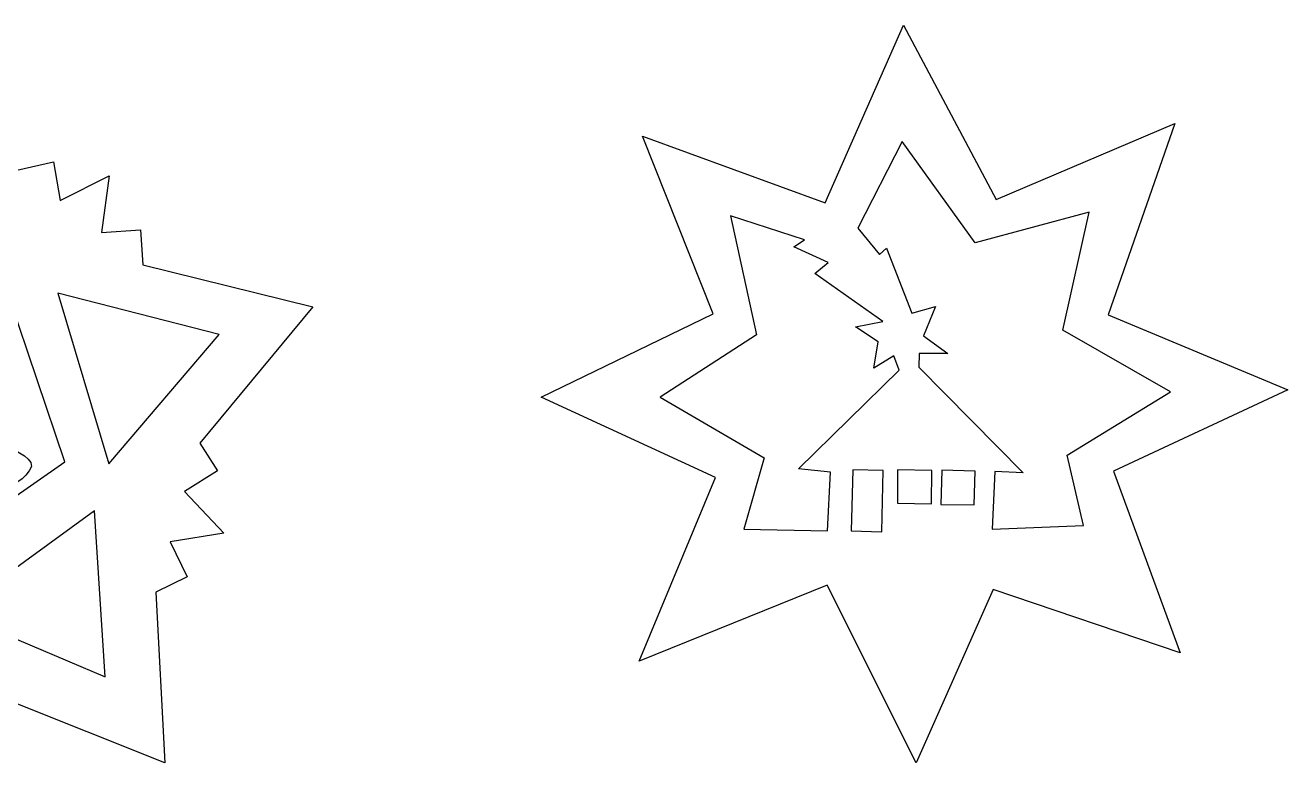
# Model space of a CAD drawing. Header units: centimetres. Extents: x 2 to 128, y -104 to 2.
# Drawn here: x 51.2 to 68.32, y -23.5 to -13.5 of the extents above; entities that cross this region are included whole.
import ezdxf

# ---------------------------------------------------------------- set-up
doc = ezdxf.new("R2010")
doc.units = ezdxf.units.CM
doc.header["$MEASUREMENT"] = 0
doc.layers.add('layer 1', color=7, linetype='Continuous')

msp = doc.modelspace()

# ---------------------------------------------------------------- linework, layer by layer
at = {"layer": 'layer 1', "color": 250}
for points, knots in [([(46.32647, -19.82574), (46.32647, -19.82574), (45.79098, -20.38948), (45.79098, -20.38948), (45.79098, -20.38948), (45.79098, -20.38948), (46.52209, -20.50791), (46.52209, -20.50791), (46.52209, -20.50791), (46.52209, -20.50791), (46.28971, -20.98462), (46.28971, -20.98462), (46.28971, -20.98462), (46.28971, -20.98462), (46.71768, -21.18997), (46.71768, -21.18997), (46.71768, -21.18997), (46.71768, -21.18997), (46.59292, -23.50427), (46.59292, -23.50427), (46.59292, -23.50427), (46.59292, -23.50427), (48.77231, -22.65062), (48.77231, -22.65062), (48.77231, -22.65062), (48.77231, -22.65062), (49.08143, -23.01085), (49.08143, -23.01085), (49.08143, -23.01085), (49.08143, -23.01085), (49.48176, -22.663), (49.48176, -22.663), (49.48176, -22.663), (49.48176, -22.663), (49.8643, -23.33991), (49.8643, -23.33991), (49.8643, -23.33991), (49.8643, -23.33991), (50.1913, -22.67538), (50.1913, -22.67538), (50.1913, -22.67538), (50.1913, -22.67538), (50.57925, -23.03698), (50.57925, -23.03698), (50.57925, -23.03698), (50.57925, -23.03698), (50.98546, -22.66493), (50.98546, -22.66493), (50.98546, -22.66493), (50.98546, -22.66493), (53.09124, -23.50429), (53.09124, -23.50429), (53.09124, -23.50429), (53.09124, -23.50429), (52.96657, -21.18997), (52.96657, -21.18997), (52.96657, -21.18997), (52.96657, -21.18997), (53.39453, -20.98462), (53.39453, -20.98462), (53.39453, -20.98462), (53.39453, -20.98462), (53.16216, -20.50791), (53.16216, -20.50791), (53.16216, -20.50791), (53.16216, -20.50791), (53.89327, -20.38948), (53.89327, -20.38948), (53.89327, -20.38948), (53.89327, -20.38948), (53.35778, -19.82574), (53.35778, -19.82574), (53.35778, -19.82574), (53.35778, -19.82574), (53.80746, -19.54461), (53.80746, -19.54461), (53.80746, -19.54461), (53.80746, -19.54461), (53.56503, -19.17145), (53.56503, -19.17145), (53.56503, -19.17145), (53.56503, -19.17145), (55.09936, -17.32402), (55.09936, -17.32402), (55.09936, -17.32402), (55.09936, -17.32402), (52.79117, -16.75277), (52.79117, -16.75277), (52.79117, -16.75277), (52.79117, -16.75277), (52.7611, -16.27905), (52.7611, -16.27905), (52.7611, -16.27905), (52.7611, -16.27905), (52.23204, -16.31591), (52.23204, -16.31591), (52.23204, -16.31591), (52.23204, -16.31591), (52.33391, -15.54511), (52.33391, -15.54511), (52.33391, -15.54511), (52.33391, -15.54511), (51.67284, -15.87901), (51.67284, -15.87901), (51.67284, -15.87901), (51.67284, -15.87901), (51.58063, -15.35675), (51.58063, -15.35675), (51.58063, -15.35675), (51.58063, -15.35675), (51.08496, -15.47113), (51.08496, -15.47113), (51.08496, -15.47113), (51.08496, -15.47113), (49.84207, -13.50429), (49.84207, -13.50429), (49.84207, -13.50429), (49.84207, -13.50429), (48.53115, -15.58069), (48.53115, -15.58069), (48.53115, -15.58069), (48.53115, -15.58069), (48.08554, -15.44457), (48.08554, -15.44457), (48.08554, -15.44457), (48.08554, -15.44457), (47.95713, -15.95913), (47.95713, -15.95913), (47.95713, -15.95913), (47.95713, -15.95913), (47.25551, -15.62406), (47.25551, -15.62406), (47.25551, -15.62406), (47.25551, -15.62406), (47.3688, -16.35598), (47.3688, -16.35598), (47.3688, -16.35598), (47.3688, -16.35598), (46.8436, -16.28229), (46.8436, -16.28229), (46.8436, -16.28229), (46.8436, -16.28229), (46.78055, -16.75277), (46.78055, -16.75277), (46.78055, -16.75277), (46.78055, -16.75277), (44.58478, -17.32393), (44.58478, -17.32393), (44.58478, -17.32393), (44.58478, -17.32393), (46.13507, -19.19068), (46.13507, -19.19068), (46.13507, -19.19068), (46.13507, -19.19068), (45.87677, -19.54461), (45.87677, -19.54461), (45.87677, -19.54461), (45.87677, -19.54461), (46.32647, -19.82574), (46.32647, -19.82574)], [0, 0, 0, 0, 0.02439024, 0.02439024, 0.02439024, 0.02439024, 0.04878049, 0.04878049, 0.04878049, 0.04878049, 0.07317073, 0.07317073, 0.07317073, 0.07317073, 0.09756098, 0.09756098, 0.09756098, 0.09756098, 0.12195122, 0.12195122, 0.12195122, 0.12195122, 0.14634146, 0.14634146, 0.14634146, 0.14634146, 0.17073171, 0.17073171, 0.17073171, 0.17073171, 0.19512195, 0.19512195, 0.19512195, 0.19512195, 0.2195122, 0.2195122, 0.2195122, 0.2195122, 0.24390244, 0.24390244, 0.24390244, 0.24390244, 0.26829268, 0.26829268, 0.26829268, 0.26829268, 0.29268293, 0.29268293, 0.29268293, 0.29268293, 0.31707317, 0.31707317, 0.31707317, 0.31707317, 0.34146341, 0.34146341, 0.34146341, 0.34146341, 0.36585366, 0.36585366, 0.36585366, 0.36585366, 0.3902439, 0.3902439, 0.3902439, 0.3902439, 0.41463415, 0.41463415, 0.41463415, 0.41463415, 0.43902439, 0.43902439, 0.43902439, 0.43902439, 0.46341463, 0.46341463, 0.46341463, 0.46341463, 0.48780488, 0.48780488, 0.48780488, 0.48780488, 0.51219512, 0.51219512, 0.51219512, 0.51219512, 0.53658537, 0.53658537, 0.53658537, 0.53658537, 0.56097561, 0.56097561, 0.56097561, 0.56097561, 0.58536585, 0.58536585, 0.58536585, 0.58536585, 0.6097561, 0.6097561, 0.6097561, 0.6097561, 0.63414634, 0.63414634, 0.63414634, 0.63414634, 0.65853659, 0.65853659, 0.65853659, 0.65853659, 0.68292683, 0.68292683, 0.68292683, 0.68292683, 0.70731707, 0.70731707, 0.70731707, 0.70731707, 0.73170732, 0.73170732, 0.73170732, 0.73170732, 0.75609756, 0.75609756, 0.75609756, 0.75609756, 0.7804878, 0.7804878, 0.7804878, 0.7804878, 0.80487805, 0.80487805, 0.80487805, 0.80487805, 0.82926829, 0.82926829, 0.82926829, 0.82926829, 0.85365854, 0.85365854, 0.85365854, 0.85365854, 0.87804878, 0.87804878, 0.87804878, 0.87804878, 0.90243902, 0.90243902, 0.90243902, 0.90243902, 0.92682927, 0.92682927, 0.92682927, 0.92682927, 0.95121951, 0.95121951, 0.95121951, 0.95121951, 1, 1, 1, 1]), ([(66.86328, -22.01432), (66.86328, -22.01432), (65.96071, -19.55014), (65.96071, -19.55014), (65.96071, -19.55014), (65.96071, -19.55014), (68.3246, -18.44698), (68.3246, -18.44698), (68.3246, -18.44698), (68.3246, -18.44698), (65.88907, -17.42979), (65.88907, -17.42979), (65.88907, -17.42979), (65.88907, -17.42979), (66.79165, -14.83667), (66.79165, -14.83667), (66.79165, -14.83667), (66.79165, -14.83667), (64.37045, -15.86819), (64.37045, -15.86819), (64.37045, -15.86819), (64.37045, -15.86819), (63.1097, -13.50429), (63.1097, -13.50429), (63.1097, -13.50429), (63.1097, -13.50429), (62.04953, -15.91117), (62.04953, -15.91117), (62.04953, -15.91117), (62.04953, -15.91117), (59.57102, -15.00859), (59.57102, -15.00859), (59.57102, -15.00859), (59.57102, -15.00859), (60.53091, -17.41546), (60.53091, -17.41546), (60.53091, -17.41546), (60.53091, -17.41546), (58.19566, -18.54727), (58.19566, -18.54727), (58.19566, -18.54727), (58.19566, -18.54727), (60.55956, -19.6361), (60.55956, -19.6361), (60.55956, -19.6361), (60.55956, -19.6361), (59.52804, -22.12893), (59.52804, -22.12893), (59.52804, -22.12893), (59.52804, -22.12893), (62.07818, -21.09741), (62.07818, -21.09741), (62.07818, -21.09741), (62.07818, -21.09741), (63.28162, -23.50429), (63.28162, -23.50429), (63.28162, -23.50429), (63.28162, -23.50429), (64.32747, -21.15472), (64.32747, -21.15472), (64.32747, -21.15472), (64.32747, -21.15472), (66.86328, -22.01432), (66.86328, -22.01432)], [0, 0, 0, 0, 0.05882353, 0.05882353, 0.05882353, 0.05882353, 0.11764706, 0.11764706, 0.11764706, 0.11764706, 0.17647059, 0.17647059, 0.17647059, 0.17647059, 0.23529412, 0.23529412, 0.23529412, 0.23529412, 0.29411765, 0.29411765, 0.29411765, 0.29411765, 0.35294118, 0.35294118, 0.35294118, 0.35294118, 0.41176471, 0.41176471, 0.41176471, 0.41176471, 0.47058824, 0.47058824, 0.47058824, 0.47058824, 0.52941176, 0.52941176, 0.52941176, 0.52941176, 0.58823529, 0.58823529, 0.58823529, 0.58823529, 0.64705882, 0.64705882, 0.64705882, 0.64705882, 0.70588235, 0.70588235, 0.70588235, 0.70588235, 0.76470588, 0.76470588, 0.76470588, 0.76470588, 0.82352941, 0.82352941, 0.82352941, 0.82352941, 0.88235294, 0.88235294, 0.88235294, 0.88235294, 1, 1, 1, 1]), ([(65.55197, -20.28745), (65.55197, -20.28745), (64.31316, -20.33757), (64.31316, -20.33757), (64.31316, -20.33757), (64.31316, -20.33757), (64.34897, -19.55705), (64.34897, -19.55705), (64.34897, -19.55705), (64.34897, -19.55705), (64.73565, -19.57137), (64.73565, -19.57137), (64.73565, -19.57137), (64.73565, -19.57137), (63.31782, -18.13922), (63.31782, -18.13922), (63.31782, -18.13922), (63.31782, -18.13922), (63.32498, -17.95304), (63.32498, -17.95304), (63.32498, -17.95304), (63.32498, -17.95304), (63.71166, -17.95304), (63.71166, -17.95304), (63.71166, -17.95304), (63.71166, -17.95304), (63.38226, -17.71674), (63.38226, -17.71674), (63.38226, -17.71674), (63.38226, -17.71674), (63.54696, -17.31573), (63.54696, -17.31573), (63.54696, -17.31573), (63.54696, -17.31573), (63.22473, -17.40882), (63.22473, -17.40882), (63.22473, -17.40882), (63.22473, -17.40882), (62.88101, -16.52805), (62.88101, -16.52805), (62.88101, -16.52805), (62.88101, -16.52805), (62.78792, -16.61398), (62.78792, -16.61398), (62.78792, -16.61398), (62.78792, -16.61398), (62.49366, -16.25501), (62.49366, -16.25501), (62.49366, -16.25501), (62.49366, -16.25501), (63.09538, -15.08022), (63.09538, -15.08022), (63.09538, -15.08022), (63.09538, -15.08022), (64.08391, -16.45558), (64.08391, -16.45558), (64.08391, -16.45558), (64.08391, -16.45558), (65.63119, -16.04011), (65.63119, -16.04011), (65.63119, -16.04011), (65.63119, -16.04011), (65.2727, -17.63797), (65.2727, -17.63797), (65.2727, -17.63797), (65.2727, -17.63797), (66.7335, -18.47578), (66.7335, -18.47578), (66.7335, -18.47578), (66.7335, -18.47578), (65.32999, -19.33507), (65.32999, -19.33507), (65.32999, -19.33507), (65.32999, -19.33507), (65.55197, -20.28745), (65.55197, -20.28745)], [0, 0, 0, 0, 0.05, 0.05, 0.05, 0.05, 0.1, 0.1, 0.1, 0.1, 0.15, 0.15, 0.15, 0.15, 0.2, 0.2, 0.2, 0.2, 0.25, 0.25, 0.25, 0.25, 0.3, 0.3, 0.3, 0.3, 0.35, 0.35, 0.35, 0.35, 0.4, 0.4, 0.4, 0.4, 0.45, 0.45, 0.45, 0.45, 0.5, 0.5, 0.5, 0.5, 0.55, 0.55, 0.55, 0.55, 0.6, 0.6, 0.6, 0.6, 0.65, 0.65, 0.65, 0.65, 0.7, 0.7, 0.7, 0.7, 0.75, 0.75, 0.75, 0.75, 0.8, 0.8, 0.8, 0.8, 0.85, 0.85, 0.85, 0.85, 0.9, 0.9, 0.9, 0.9, 1, 1, 1, 1]), ([(62.12197, -19.56421), (62.12197, -19.56421), (62.07901, -20.35905), (62.07901, -20.35905), (62.07901, -20.35905), (62.07901, -20.35905), (60.94761, -20.33757), (60.94761, -20.33757), (60.94761, -20.33757), (60.94761, -20.33757), (61.21971, -19.37087), (61.21971, -19.37087), (61.21971, -19.37087), (61.21971, -19.37087), (59.80905, -18.54738), (59.80905, -18.54738), (59.80905, -18.54738), (59.80905, -18.54738), (61.11822, -17.70325), (61.11822, -17.70325), (61.11822, -17.70325), (61.11822, -17.70325), (60.76401, -16.08965), (60.76401, -16.08965), (60.76401, -16.08965), (60.76401, -16.08965), (61.76938, -16.41166), (61.76938, -16.41166), (61.76938, -16.41166), (61.76938, -16.41166), (61.62269, -16.50826), (61.62269, -16.50826), (61.62269, -16.50826), (61.62269, -16.50826), (62.09138, -16.72292), (62.09138, -16.72292), (62.09138, -16.72292), (62.09138, -16.72292), (61.90715, -16.87177), (61.90715, -16.87177), (61.90715, -16.87177), (61.90715, -16.87177), (62.83088, -17.52339), (62.83088, -17.52339), (62.83088, -17.52339), (62.83088, -17.52339), (62.45853, -17.595), (62.45853, -17.595), (62.45853, -17.595), (62.45853, -17.595), (62.76644, -17.7955), (62.76644, -17.7955), (62.76644, -17.7955), (62.76644, -17.7955), (62.70915, -18.15354), (62.70915, -18.15354), (62.70915, -18.15354), (62.70915, -18.15354), (62.98126, -17.98884), (62.98126, -17.98884), (62.98126, -17.98884), (62.98126, -17.98884), (63.05287, -18.18218), (63.05287, -18.18218), (63.05287, -18.18218), (63.05287, -18.18218), (61.68516, -19.52125), (61.68516, -19.52125), (61.68516, -19.52125), (61.68516, -19.52125), (62.12197, -19.56421), (62.12197, -19.56421)], [0, 0, 0, 0, 0.05263158, 0.05263158, 0.05263158, 0.05263158, 0.10526316, 0.10526316, 0.10526316, 0.10526316, 0.15789474, 0.15789474, 0.15789474, 0.15789474, 0.21052632, 0.21052632, 0.21052632, 0.21052632, 0.26315789, 0.26315789, 0.26315789, 0.26315789, 0.31578947, 0.31578947, 0.31578947, 0.31578947, 0.36842105, 0.36842105, 0.36842105, 0.36842105, 0.42105263, 0.42105263, 0.42105263, 0.42105263, 0.47368421, 0.47368421, 0.47368421, 0.47368421, 0.52631579, 0.52631579, 0.52631579, 0.52631579, 0.57894737, 0.57894737, 0.57894737, 0.57894737, 0.63157895, 0.63157895, 0.63157895, 0.63157895, 0.68421053, 0.68421053, 0.68421053, 0.68421053, 0.73684211, 0.73684211, 0.73684211, 0.73684211, 0.78947368, 0.78947368, 0.78947368, 0.78947368, 0.84210526, 0.84210526, 0.84210526, 0.84210526, 0.89473684, 0.89473684, 0.89473684, 0.89473684, 1, 1, 1, 1]), ([(50.89424, -19.12658), (50.65066, -18.66991), (51.07102, -18.14012), (50.67, -17.73093), (50.67, -17.73093), (50.57029, -17.51158), (50.15267, -17.4523), (50.19695, -17.19876), (50.19695, -17.19876), (50.19695, -17.19876), (50.98536, -17.19862), (50.98536, -17.19862), (50.98536, -17.19862), (50.98536, -17.19862), (51.73433, -19.426), (51.73433, -19.426), (51.73433, -19.426), (51.73433, -19.426), (50.13708, -20.53724), (50.13708, -20.53724), (50.13708, -20.53724), (50.24539, -20.36158), (50.26207, -20.11327), (50.20181, -19.91732), (50.20181, -19.91732), (50.48854, -19.86659), (51.14304, -19.83991), (51.281, -19.48513), (51.281, -19.48513), (51.30071, -19.34716), (50.96171, -19.25308), (50.89424, -19.12658)], [0, 0, 0, 0, 0.11111111, 0.11111111, 0.11111111, 0.11111111, 0.22222222, 0.22222222, 0.22222222, 0.22222222, 0.33333333, 0.33333333, 0.33333333, 0.33333333, 0.44444444, 0.44444444, 0.44444444, 0.44444444, 0.55555556, 0.55555556, 0.55555556, 0.55555556, 0.66666667, 0.66666667, 0.66666667, 0.66666667, 0.77777778, 0.77777778, 0.77777778, 0.77777778, 1, 1, 1, 1]), ([(52.33335, -19.45016), (52.33335, -19.45016), (51.63736, -17.1386), (51.63736, -17.1386), (51.63736, -17.1386), (51.63736, -17.1386), (53.82904, -17.69685), (53.82904, -17.69685), (53.82904, -17.69685), (53.82904, -17.69685), (52.33335, -19.45016), (52.33335, -19.45016)], [0, 0, 0, 0, 0.25, 0.25, 0.25, 0.25, 0.5, 0.5, 0.5, 0.5, 1, 1, 1, 1]), ([(62.83805, -19.54273), (62.83805, -19.54273), (62.81656, -20.37338), (62.81656, -20.37338), (62.81656, -20.37338), (62.81656, -20.37338), (62.40124, -20.35905), (62.40124, -20.35905), (62.40124, -20.35905), (62.40124, -20.35905), (62.42272, -19.53099), (62.42272, -19.53099), (62.42272, -19.53099), (62.42272, -19.53099), (62.83805, -19.54273), (62.83805, -19.54273)], [0, 0, 0, 0, 0.2, 0.2, 0.2, 0.2, 0.4, 0.4, 0.4, 0.4, 0.6, 0.6, 0.6, 0.6, 1, 1, 1, 1]), ([(63.48967, -19.99386), (63.48967, -19.99386), (63.03139, -19.9867), (63.03139, -19.9867), (63.03139, -19.9867), (63.03139, -19.9867), (63.03139, -19.53186), (63.03139, -19.53186), (63.03139, -19.53186), (63.03139, -19.53186), (63.49684, -19.54273), (63.49684, -19.54273), (63.49684, -19.54273), (63.49684, -19.54273), (63.48967, -19.99386), (63.48967, -19.99386)], [0, 0, 0, 0, 0.2, 0.2, 0.2, 0.2, 0.4, 0.4, 0.4, 0.4, 0.6, 0.6, 0.6, 0.6, 1, 1, 1, 1]), ([(64.0697, -20.00818), (64.0697, -20.00818), (63.61857, -20.00102), (63.61857, -20.00102), (63.61857, -20.00102), (63.61857, -20.00102), (63.63289, -19.53557), (63.63289, -19.53557), (63.63289, -19.53557), (63.63289, -19.53557), (64.08402, -19.54989), (64.08402, -19.54989), (64.08402, -19.54989), (64.08402, -19.54989), (64.0697, -20.00818), (64.0697, -20.00818)], [0, 0, 0, 0, 0.2, 0.2, 0.2, 0.2, 0.4, 0.4, 0.4, 0.4, 0.6, 0.6, 0.6, 0.6, 1, 1, 1, 1]), ([(50.23167, -21.47253), (50.23167, -21.47253), (52.13683, -20.08831), (52.13683, -20.08831), (52.13683, -20.08831), (52.13683, -20.08831), (52.2818, -22.33738), (52.2818, -22.33738), (52.2818, -22.33738), (52.2818, -22.33738), (50.23167, -21.47253), (50.23167, -21.47253)], [0, 0, 0, 0, 0.25, 0.25, 0.25, 0.25, 0.5, 0.5, 0.5, 0.5, 1, 1, 1, 1])]:
    msp.add_open_spline(points, degree=3, knots=knots, dxfattribs=at)

doc.saveas('drawing.dxf')
